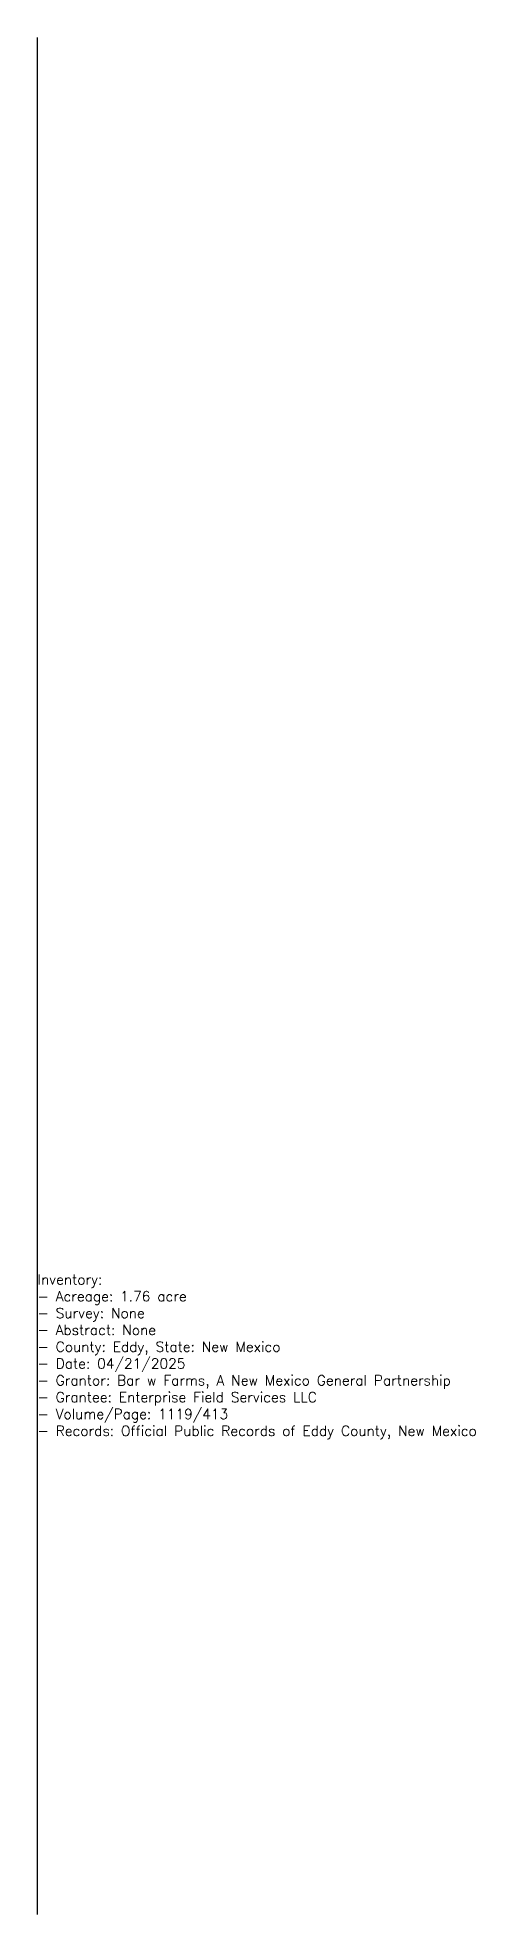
# Model space of a CAD drawing. Header units: feet. Extents: x 0 to 1085, y 0 to 4651.
import ezdxf

# ---------------------------------------------------------------- set-up
doc = ezdxf.new("R2010")
doc.units = ezdxf.units.FT
doc.header["$MEASUREMENT"] = 0
doc.styles.get("Standard").update_dxf_attribs({"font": 'simplex.shx'})

msp = doc.modelspace()

# ---------------------------------------------------------------- linework, layer by layer
msp.add_lwpolyline([(0, 0), (0, 104.82), (0, 398.9), (0, 1072.75), (0, 1389.08), (0, 2515.09), (0, 2556.5), (0, 4650.98)])

# ---------------------------------------------------------------- texts
at = {"insert": (0, 1586.015), "char_height": 25, "attachment_point": 1}
msp.add_mtext('Inventory:^J- Acreage: 1.76 acre^J- Survey: None^J- Abstract: None^J- County: Eddy, State: New Mexico^J- Date: 04/21/2025^J- Grantor: Bar w Farms, A New Mexico General Partnership^J- Grantee: Enterprise Field Services LLC^J- Volume/Page: 1119/413^J- Records: Official Public Records of Eddy County, New Mexico', dxfattribs=at)

doc.saveas('drawing.dxf')
